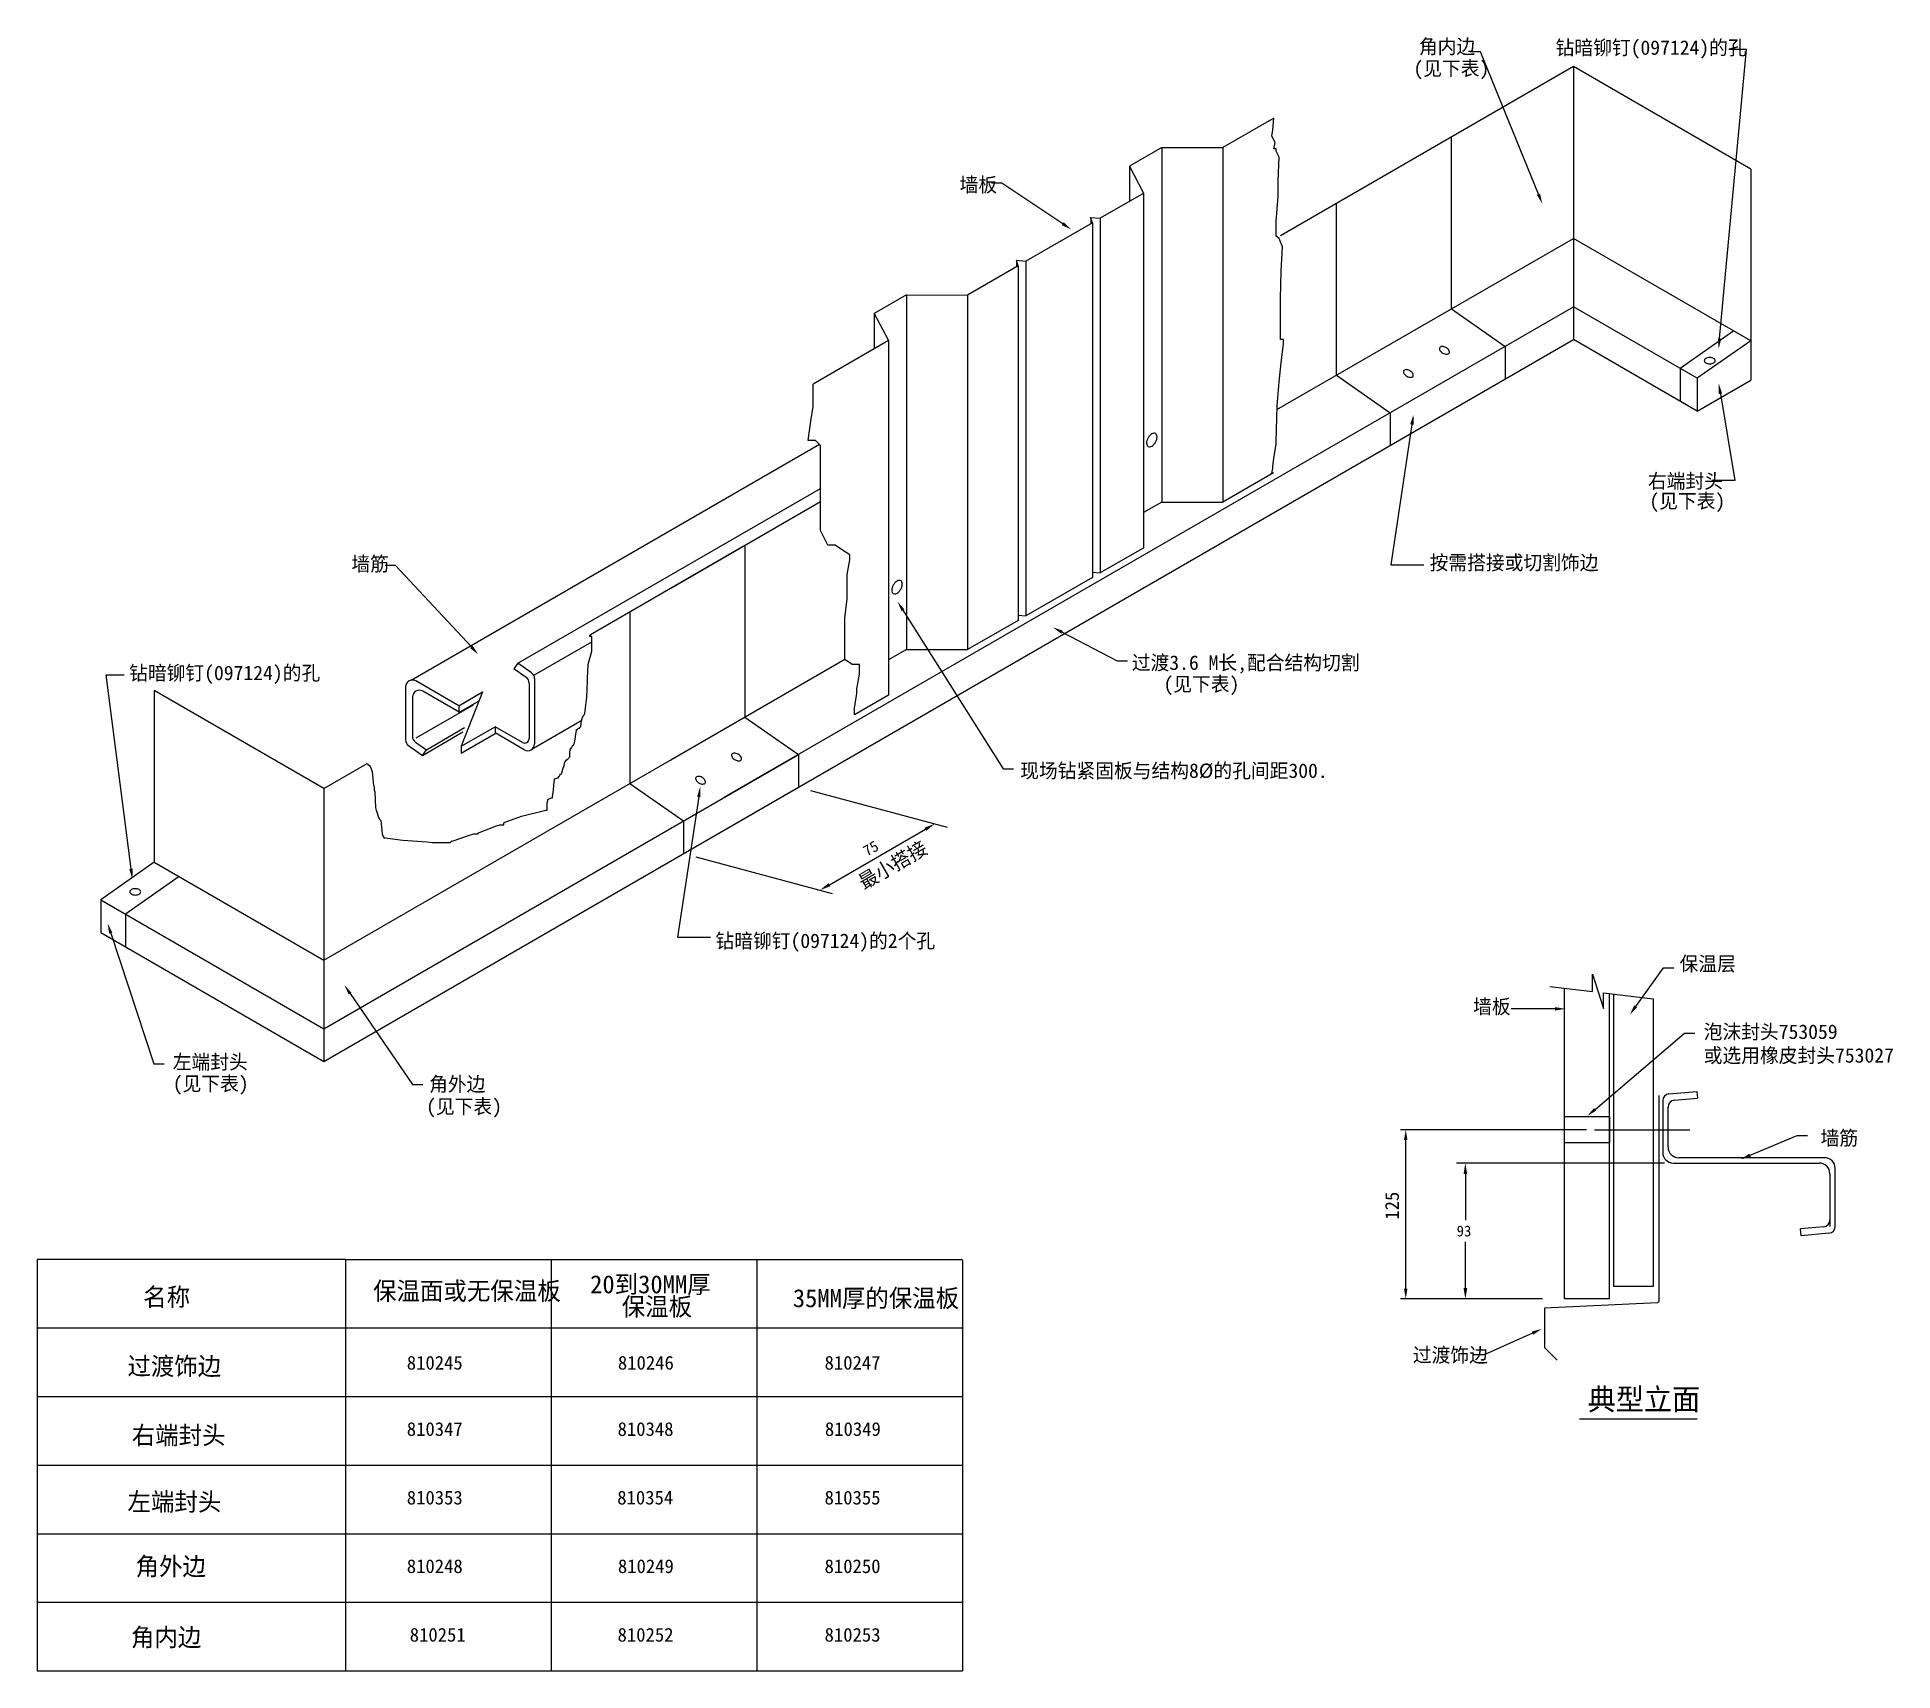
# Model space of a CAD drawing. Header units: metres. Extents: x 178 to 693, y 134 to 586.
import ezdxf

# ---------------------------------------------------------------- set-up
doc = ezdxf.new("R2010")
doc.units = ezdxf.units.M
doc.layers.add('ENGLISH', color=2, linetype='Continuous')

msp = doc.modelspace()

# ---------------------------------------------------------------- linework, layer by layer
for p, q in [((578.26, 582.38), (575.41, 582.38)), ((594.31, 542.93), (578.26, 582.38)), ((644.52, 502.92), (652.01, 583.04)), ((652.01, 583.04), (647.53, 583.04)), ((604.02, 578.28), (522.77, 531.37)), ((604.02, 578.28), (604.02, 502.66)), ((653.16, 549.91), (604.02, 578.27)), ((520.96, 564.02), (506.86, 555.87)), ((489.9, 555.88), (480.95, 550.71)), ((489.9, 555.88), (506.86, 555.87)), ((489.9, 555.88), (489.9, 457.65)), ((506.86, 555.87), (506.86, 457.64)), ((570.22, 511.18), (570.22, 558.77)), ((480.95, 550.71), (480.95, 540.92)), ((480.95, 550.71), (484.88, 543.19)), ((445.56, 545.99), (442.71, 545.99)), ((462.44, 534.75), (445.56, 545.99)), ((653.16, 549.91), (653.16, 491.43)), ((484.94, 543.22), (472.86, 536.25)), ((484.88, 543.19), (484.88, 444.96)), ((538.37, 492.79), (538.37, 540.38)), ((470.66, 534.97), (470.19, 536.52)), ((470.19, 536.52), (472.86, 536.25)), ((470.21, 536.51), (470.21, 534.72)), ((472.86, 536.25), (472.86, 438.02)), ((470.66, 534.97), (452.25, 524.35)), ((470.66, 534.97), (470.66, 436.74)), ((521.83, 483.24), (604.02, 530.69)), ((653.16, 502.31), (604.02, 530.69)), ((450.05, 523.08), (436.07, 515)), ((449.6, 524.61), (449.6, 522.82)), ((449.6, 524.61), (452.25, 524.35)), ((450.05, 523.08), (449.6, 524.61)), ((450.05, 523.08), (450.05, 424.85)), ((452.25, 524.35), (452.25, 426.12)), ((419.11, 515.01), (410.16, 509.84)), ((419.11, 515.01), (419.11, 416.78)), ((419.11, 515.01), (436.07, 515)), ((436.07, 515), (436.07, 416.77)), ((368.63, 375.83), (604.02, 511.72)), ((410.16, 509.84), (410.16, 500.05)), ((410.16, 509.84), (414.16, 502.36)), ((570.22, 511.18), (585.06, 500.78)), ((638.32, 491.92), (604.02, 511.72)), ((648.46, 505.03), (633.61, 494.64)), ((368.63, 366.76), (604.02, 502.66)), ((414.16, 502.36), (393.26, 490.29)), ((414.16, 502.36), (414.16, 404.13)), ((585.06, 500.78), (585.06, 491.72)), ((638.32, 482.86), (604.02, 502.66)), ((653.16, 502.31), (638.32, 491.92)), ((633.61, 494.64), (633.61, 485.58)), ((538.37, 492.79), (553.22, 482.4)), ((638.32, 491.92), (638.32, 482.86)), ((638.32, 482.86), (653.16, 491.43)), ((644.76, 487.66), (648.73, 463.62)), ((553.22, 482.4), (553.22, 473.34)), ((559.24, 479.12), (553.36, 440.24)), ((281.79, 408.29), (394.98, 473.64)), ((520.84, 465.72), (506.86, 457.64)), ((648.73, 463.62), (642.42, 463.62)), ((311.38, 413), (395.32, 461.43)), ((353.79, 433.81), (395.32, 457.79)), ((489.9, 457.65), (484.88, 454.75)), ((489.9, 457.65), (506.86, 457.64)), ((331.52, 420.96), (374.31, 445.66)), ((374.31, 445.66), (374.31, 398.07)), ((484.94, 444.99), (472.86, 438.02)), ((277.46, 440.09), (274.61, 440.09)), ((298.52, 417.5), (277.46, 440.09)), ((470.66, 438.24), (472.86, 438.02)), ((553.36, 440.24), (562.52, 440.24)), ((470.66, 436.74), (452.25, 426.12)), ((342.49, 427.29), (342.49, 379.7)), ((418.17, 427.65), (445.91, 383.7)), ((450.05, 424.85), (436.07, 416.77)), ((450.05, 426.33), (452.25, 426.12)), ((316.04, 409.73), (331.88, 418.87)), ((419.11, 416.78), (414.16, 413.92)), ((419.11, 416.78), (436.07, 416.77)), ((462.27, 421.58), (477.58, 413.62)), ((311.38, 413), (310.29, 411.45)), ((315.23, 410.3), (311.38, 413)), ((353.79, 386.22), (402.04, 414.08)), ((477.58, 413.62), (480.43, 413.62)), ((197.27, 409.81), (202.31, 409.81)), ((204.19, 356), (197.27, 409.81)), ((280.29, 406.43), (280.29, 391.71)), ((295.02, 401.22), (283.14, 408.07)), ((313.73, 409.04), (310.29, 411.45)), ((314.54, 407.48), (314.54, 392.12)), ((316.04, 408.74), (316.04, 390.63)), ((257.62, 378.29), (210.63, 405.42)), ((210.63, 405.42), (210.63, 357.83)), ((282.19, 403.59), (282.19, 392.7)), ((283.26, 392.31), (299.15, 401.48)), ((295.16, 399.4), (285.04, 405.24)), ((295.02, 401.22), (301.6, 405.02)), ((295.02, 399.32), (300.64, 402.56)), ((301.6, 405.02), (295.7, 389.98)), ((414.16, 404.13), (404.75, 398.69)), ((257.62, 330.7), (374.31, 398.07)), ((295.02, 401.22), (295.02, 399.32)), ((315.71, 389.45), (329.13, 397.19)), ((374.31, 398.07), (389.16, 387.68)), ((283, 391.14), (286.05, 389.01)), ((284.96, 387.45), (296.13, 393.93)), ((286.05, 389.01), (296.6, 395.13)), ((295.7, 389.98), (305.09, 395.4)), ((295.7, 388.08), (305.09, 393.5)), ((312.66, 391.03), (305.09, 395.4)), ((305.09, 395.4), (305.09, 393.5)), ((313.19, 388.98), (305.09, 393.66)), ((257.62, 311.73), (389.16, 387.68)), ((281.1, 390.15), (284.96, 387.45)), ((284.96, 387.45), (286.05, 389.01)), ((295.7, 389.98), (295.7, 388.08)), ((389.16, 387.68), (389.16, 378.61)), ((257.62, 378.29), (269.61, 385.21)), ((445.91, 383.7), (448.76, 383.7)), ((257.62, 302.67), (389.16, 378.61)), ((257.62, 378.29), (257.62, 302.67)), ((342.49, 379.7), (357.34, 369.31)), ((361.55, 375.95), (355.67, 337.06)), ((392.57, 377.7), (430.39, 367.57)), ((357.34, 369.31), (357.34, 360.24)), ((397.76, 351.61), (424.38, 366.98)), ((210.63, 357.83), (195.78, 347.44)), ((210.63, 357.83), (257.62, 330.7)), ((360.76, 359.33), (398.57, 349.2)), ((217.51, 353.86), (202.66, 343.47)), ((195.78, 347.44), (195.78, 338.37)), ((195.78, 347.44), (257.62, 311.73)), ((202.66, 343.47), (202.66, 334.4)), ((195.78, 338.37), (257.62, 302.67)), ((198.58, 338.19), (210.51, 302.02)), ((355.67, 337.06), (364.83, 337.06)), ((609.29, 321.99), (609.29, 326.85)), ((609.29, 326.85), (612.32, 317.32)), ((621.28, 317.9), (628.96, 328.54)), ((628.96, 328.54), (631.81, 328.54)), ((264.93, 321.43), (282.22, 296.3)), ((597.5, 323.38), (609.29, 321.99)), ((601.54, 236.85), (601.54, 322.9)), ((612.32, 317.32), (612.32, 321.63)), ((612.32, 321.63), (626.07, 320.01)), ((614.05, 236.85), (614.05, 321.42)), ((615.25, 240.27), (615.25, 321.28)), ((626.07, 320.01), (626.07, 240.27)), ((598.9, 317.23), (586.76, 317.23)), ((610.03, 289.38), (634.8, 310.51)), ((634.8, 310.51), (637.65, 310.51)), ((210.51, 302.02), (213.36, 302.02)), ((282.22, 296.3), (285.07, 296.3)), ((630.49, 293.67), (638.22, 294.35)), ((638.22, 294.35), (638.39, 292.45)), ((628.76, 291.78), (628.76, 277.45)), ((630.24, 278.94), (630.24, 290)), ((631.98, 291.89), (638.39, 292.45)), ((607.66, 283.74), (556.1, 283.74)), ((609.87, 283.74), (636.32, 283.74)), ((557.52, 239.7), (557.52, 280.89)), ((652.98, 276.65), (666, 282.16)), ((666, 282.16), (668.85, 282.16)), ((629.23, 274.48), (571.56, 274.48)), ((631.73, 274.48), (672.12, 274.48)), ((673.6, 275.97), (633.21, 275.97)), ((676.57, 256.94), (676.57, 273)), ((574.06, 271.48), (574.06, 258.67)), ((675.09, 271.52), (675.09, 256.94)), ((574.06, 239.85), (574.06, 252.67)), ((673.35, 256.82), (666.94, 256.26)), ((667.11, 254.37), (666.94, 256.26)), ((674.84, 255.04), (667.11, 254.37)), ((178.15, 247.81), (178.15, 133.8)), ((263.65, 247.81), (263.65, 133.8)), ((263.65, 247.8), (434.65, 247.8)), ((320.65, 247.8), (320.65, 133.8)), ((377.65, 247.8), (377.65, 133.8)), ((434.65, 247.49), (434.65, 133.8)), ((595.44, 236.85), (556.1, 236.85)), ((595, 236.85), (571.56, 236.85)), ((614.05, 236.85), (601.54, 236.85)), ((626.07, 240.27), (615.25, 240.27)), ((178.15, 228.8), (434.65, 228.8)), ((592.64, 227.38), (579.27, 221.33)), ((579.27, 221.33), (576.42, 221.33)), ((178.15, 209.8), (434.65, 209.8)), ((178.15, 190.8), (434.65, 190.8)), ((178.15, 171.8), (434.65, 171.8)), ((178.15, 152.8), (434.65, 152.8)), ((178.15, 133.8), (434.65, 133.8))]:
    msp.add_line(p, q)
for points in [[(519.95, 465.2), (520.14, 465.58), (520.4, 465.58), (520.7, 467.05), (520.7, 467.61), (521, 469.67), (521.3, 471.99), (521.57, 473.76), (521.57, 474.35), (521.87, 484.26), (522.47, 490.97), (523.03, 496.24), (523.63, 501.48), (523.63, 502.65), (522.77, 502.65), (522.77, 514.04), (523.03, 521.64), (523.33, 528.34), (522.47, 530.67), (521.57, 531.26), (521.57, 535.35), (522.17, 542.35), (522.17, 546.74), (522.47, 553.15), (521.57, 554.89), (521.57, 555.48), (521, 555.48), (521.3, 557.24), (520.4, 558.98), (520.7, 560.74), (520.96, 564.02)], [(404.75, 398.69), (404.75, 400.49), (405.4, 404.55), (405.4, 405.87), (406.1, 409.94), (406.1, 412.61), (404.05, 412.61), (402.04, 413.97), (402.04, 425.43), (402.69, 430.82), (402.69, 437.56), (403.39, 441.62), (403.39, 442.98), (401.39, 444.3), (399.33, 445.65), (397.33, 445.65), (395.32, 449.72), (395.32, 473.31), (393.96, 474.66), (391.91, 474.66), (392.61, 480.05), (393.26, 484.08), (393.26, 490.29)], [(269.7, 385.16), (269.7, 384.99), (269.84, 384.99), (269.84, 384.83), (270.02, 384.83), (270.2, 384.67), (270.35, 384.67), (270.35, 384.48), (270.71, 383.82), (270.71, 383.63), (270.86, 383.47), (271.04, 382.96), (271.4, 379.06), (271.55, 378.74), (271.55, 377.87), (271.73, 377.38), (271.91, 372.97), (272.05, 372.62), (272.05, 372.46), (272.23, 372.13), (272.56, 370.93), (272.74, 370.25), (272.92, 369.93), (273.07, 369.74), (273.43, 369.41), (273.76, 365.68), (273.94, 365.17), (274.09, 364.84), (274.26, 364.84), (274.26, 364.65), (274.59, 364.65), (279.52, 364), (286.3, 363.48), (287.65, 363.32), (292.72, 363.32), (292.9, 363.64), (293.23, 363.64), (297.98, 365.33), (299.17, 365.68), (300.37, 365.68), (300.37, 366.01), (300.52, 366.01), (305.45, 367.89), (306.46, 368.21), (307.48, 368.21), (307.48, 368.57), (307.66, 368.89), (312.38, 370.6), (319.16, 372.29), (319.51, 372.29), (319.51, 374.33), (319.84, 375.34), (320.86, 375.67), (321.04, 375.67), (321.04, 376.02), (321.19, 377.03), (321.55, 380.94), (322.56, 381.27), (322.71, 381.27), (322.71, 381.62), (322.89, 381.62), (323.07, 381.95), (323.22, 382.28), (323.4, 382.28), (323.58, 382.63), (323.91, 383.63), (324.26, 384.67), (324.41, 385.67), (324.59, 385.67), (324.59, 386.03), (324.77, 386.03), (324.92, 386.35), (325.28, 386.35), (325.43, 386.68), (325.79, 387.03), (325.79, 388.04), (325.94, 389.24), (326.12, 389.24), (326.29, 389.56), (326.44, 389.92), (326.62, 390.24), (326.8, 390.24), (326.95, 390.59), (327.13, 390.92), (327.31, 391.95), (327.46, 393.29), (327.64, 394.32), (327.64, 394.65), (327.97, 394.65), (328.15, 395), (328.47, 395), (328.65, 395.33), (328.83, 395.33), (328.98, 396.36), (329.16, 397.37), (329.49, 398.38), (329.85, 398.73), (330, 399.06), (330.18, 400.58), (330.51, 403.62), (330.69, 408.03), (330.69, 408.71), (330.86, 412.62), (331.88, 416.35), (331.88, 420.4), (331.37, 420.4), (331.37, 420.76), (331.52, 420.76), (331.52, 420.96)]]:
    msp.add_lwpolyline(points)
for points in [[(568.68, 500.43, 0.06), (568.12, 500.67, 0.07), (567.63, 500.74, 0.11), (567.17, 500.64, 0.16), (566.94, 500.42, 0.16), (566.87, 500.11, 0.11), (567.02, 499.66, 0.07), (567.33, 499.27, 0.06), (567.82, 498.91, 0.06), (568.38, 498.67, 0.07), (568.87, 498.6, 0.11), (569.33, 498.7, 0.16), (569.56, 498.92, 0.16), (569.63, 499.23, 0.11), (569.48, 499.68, 0.07), (569.17, 500.06, 0.06)], [(558.69, 494.01, 0.06), (558.12, 494.25, 0.07), (557.63, 494.32, 0.11), (557.18, 494.22, 0.16), (556.94, 494, 0.16), (556.88, 493.69, 0.11), (557.02, 493.25, 0.07), (557.33, 492.86, 0.06), (557.82, 492.49, 0.06), (558.38, 492.25, 0.07), (558.88, 492.19, 0.11), (559.33, 492.29, 0.16), (559.57, 492.5, 0.16), (559.63, 492.82, 0.11), (559.49, 493.26, 0.07), (559.18, 493.65, 0.06)], [(641.79, 497.68, 0.06), (641.18, 497.61, 0.07), (640.72, 497.43, 0.11), (640.37, 497.11, 0.16), (640.28, 496.81, 0.16), (640.37, 496.5, 0.11), (640.72, 496.19, 0.07), (641.18, 496.01, 0.06), (641.79, 495.94, 0.06), (642.4, 496.01, 0.07), (642.86, 496.19, 0.11), (643.2, 496.5, 0.16), (643.3, 496.81, 0.16), (643.2, 497.11, 0.11), (642.86, 497.43, 0.07), (642.4, 497.61, 0.06)], [(486.11, 475.42, 0.06), (485.78, 474.66, 0.07), (485.68, 473.99, 0.11), (485.82, 473.38, 0.16), (486.11, 473.06, 0.16), (486.53, 472.96, 0.11), (487.14, 473.16, 0.07), (487.67, 473.58, 0.06), (488.16, 474.24, 0.06), (488.49, 475, 0.07), (488.59, 475.67, 0.11), (488.45, 476.29, 0.16), (488.16, 476.61, 0.16), (487.74, 476.7, 0.11), (487.14, 476.51, 0.07), (486.61, 476.09, 0.06)], [(415.49, 434.65, 0.06), (415.16, 433.89, 0.07), (415.06, 433.22, 0.11), (415.2, 432.6, 0.16), (415.49, 432.28, 0.16), (415.91, 432.19, 0.11), (416.51, 432.38, 0.07), (417.04, 432.8, 0.06), (417.54, 433.47, 0.06), (417.87, 434.23, 0.07), (417.96, 434.9, 0.11), (417.83, 435.51, 0.16), (417.54, 435.84, 0.16), (417.11, 435.93, 0.11), (416.51, 435.73, 0.07), (415.98, 435.32, 0.06)], [(372.47, 387.74, 0.06), (371.91, 387.98, 0.07), (371.42, 388.05, 0.11), (370.97, 387.95, 0.16), (370.73, 387.74, 0.16), (370.66, 387.42, 0.11), (370.81, 386.98, 0.07), (371.12, 386.59, 0.06), (371.61, 386.23, 0.06), (372.17, 385.99, 0.07), (372.66, 385.92, 0.11), (373.12, 386.02, 0.16), (373.35, 386.24, 0.16), (373.42, 386.55, 0.11), (373.28, 386.99, 0.07), (372.97, 387.38, 0.06)], [(362.48, 381.33, 0.06), (361.92, 381.57, 0.07), (361.42, 381.63, 0.11), (360.97, 381.53, 0.16), (360.73, 381.32, 0.16), (360.67, 381, 0.11), (360.81, 380.56, 0.07), (361.12, 380.17, 0.06), (361.61, 379.81, 0.06), (362.18, 379.57, 0.07), (362.67, 379.5, 0.11), (363.12, 379.6, 0.16), (363.36, 379.82, 0.16), (363.42, 380.13, 0.11), (363.28, 380.57, 0.07), (362.97, 380.96, 0.06)], [(205.36, 350.5, 0.06), (204.75, 350.43, 0.07), (204.29, 350.25, 0.11), (203.95, 349.94, 0.16), (203.85, 349.63, 0.16), (203.95, 349.33, 0.11), (204.29, 349.01, 0.07), (204.75, 348.83, 0.06), (205.36, 348.76, 0.06), (205.97, 348.83, 0.07), (206.43, 349.01, 0.11), (206.77, 349.33, 0.16), (206.87, 349.63, 0.16), (206.77, 349.94, 0.11), (206.43, 350.25, 0.07), (205.97, 350.43, 0.06)]]:
    msp.add_lwpolyline(points, format="xyb", close=True)
for points in [[(627.73, 293.18), (627.73, 236.25, -0.4), (627.29, 235.77), (595.99, 234.25), (595.99, 223.36, 0.01), (595.99, 223.35)], [(595.99, 223.47, 0.13), (596.11, 223.27), (599.5, 219.88)]]:
    msp.add_lwpolyline(points, format="xyb")
msp.add_lwpolyline([(601.54, 287.4), (614.05, 287.4), (614.05, 280.08), (601.54, 280.08)], close=True)
for centre, radius, start, end in [((282.19, 406.43), 1.9, 60, 180), ((312.64, 407.48), 1.9, 0, 55), ((314.14, 408.74), 1.9, 0, 55), ((284.09, 403.59), 1.9, 60, 180), ((282.19, 391.71), 1.9, 180, 235), ((284.09, 392.7), 1.9, 180, 235), ((313.29, 392.12), 1.25, 240, 0), ((314.14, 390.63), 1.9, 240, 0), ((630.66, 291.78), 1.9, 95, 180), ((632.14, 290), 1.9, 95, 180), ((633.21, 278.94), 2.97, 180, 270), ((631.73, 277.45), 2.97, 180, 270), ((672.12, 271.52), 2.97, 0, 90), ((673.6, 273), 2.97, 0, 90), ((673.19, 258.71), 1.9, 275, 0), ((674.67, 256.94), 1.9, 275, 0)]:
    msp.add_arc(centre, radius, start, end)
for points in [[(594.75, 543.11), (593.87, 542.75), (595.38, 540.29)], [(462.71, 535.14), (462.18, 534.35), (464.81, 533.17)], [(645, 502.88), (644.05, 502.97), (644.27, 500.08)], [(644.29, 487.58), (645.22, 487.73), (644.29, 490.47)], [(558.77, 479.2), (559.71, 479.05), (559.67, 481.94)], [(417.77, 427.4), (418.57, 427.91), (416.65, 430.06)], [(462.05, 421.16), (462.49, 422), (459.74, 422.9)], [(298.86, 417.82), (298.17, 417.17), (300.46, 415.41)], [(361.08, 376.02), (362.02, 375.88), (361.98, 378.77)], [(424.13, 367.41), (424.63, 366.55), (426.98, 368.48)], [(204.66, 356.06), (203.72, 355.93), (204.55, 353.17)], [(397.51, 352.04), (398.01, 351.18), (395.16, 350.11)], [(198.13, 338.04), (199.03, 338.34), (197.69, 340.89)], [(264.54, 321.16), (265.32, 321.7), (263.32, 323.77)], [(598.9, 317.7), (598.9, 316.75), (601.75, 317.23)], [(621.67, 317.62), (620.9, 318.18), (619.62, 315.59)], [(610.33, 289.02), (609.72, 289.74), (607.86, 287.53)], [(557.05, 280.89), (558, 280.89), (557.52, 283.74)], [(573.56, 271.48), (574.56, 271.48), (574.06, 274.48)], [(653.16, 276.21), (652.79, 277.09), (650.35, 275.54)], [(557.05, 239.7), (558, 239.7), (557.52, 236.85)], [(573.56, 239.85), (574.56, 239.85), (574.06, 236.85)], [(592.45, 227.81), (592.84, 226.94), (595.24, 228.55)]]:
    msp.add_solid(points)
at = {"layer": 'ENGLISH'}
for p, q in [((263.65, 247.8), (178.15, 247.81)), ((605.68, 203.61), (638.28, 203.61))]:
    msp.add_line(p, q, dxfattribs=at)

# ---------------------------------------------------------------- texts
for s, height, rotation, p in [('最小搭接', 4, 30, (407.31, 350.16)), ('75', 3, 30, (408.22, 359.38)), ('125', 3.8, 90, (555.62, 258.81))]:
    msp.add_text(s, height=height, rotation=rotation).set_placement(p)
for s, height, p in [('93', 3, (571.64, 254.17)), ('810245', 3.8, (280.62, 217.27)), ('810246', 3.8, (339.14, 217.27)), ('810247', 3.8, (396.43, 217.27)), ('810347', 3.8, (280.62, 198.9)), ('810348', 3.8, (339.05, 198.9)), ('810349', 3.8, (396.52, 198.9)), ('810353', 3.8, (280.62, 179.9)), ('810354', 3.8, (338.96, 179.9)), ('810355', 3.8, (396.43, 179.9)), ('810248', 3.8, (280.62, 160.9)), ('810249', 3.8, (339.14, 160.9)), ('810250', 3.8, (396.43, 160.9)), ('810251', 3.8, (281.44, 141.9)), ('810252', 3.8, (339.05, 141.9)), ('810253', 3.8, (396.43, 141.9))]:
    msp.add_text(s, height=height).set_placement(p)
for s, height, p in [('角内边', 4, (561.17, 581.85)), ('钻暗铆钉(097124)的孔', 4, (599.07, 581.55)), ('(见下表)', 4, (559.65, 575.79)), ('墙板', 4, (433.86, 543.55)), ('右端封头', 4, (624.66, 461.46)), ('(见下表)', 4, (625.05, 455.93)), ('墙筋', 4, (265.27, 438.52)), ('按需搭接或切割饰边', 4, (564.15, 438.85)), ('钻暗铆钉(097124)的孔', 4, (203.65, 408.29)), ('过渡3.6 M长,配合结构切割', 4, (481.6, 411.14)), ('(见下表)', 4, (490.37, 405.21)), ('现场钻紧固板与结构8%%C的孔间距300.', 4, (450.65, 381.21)), ('钻暗铆钉(097124)的2个孔', 4, (366.19, 334.08)), ('保温层', 4, (633.44, 327.72)), ('墙板', 4, (576.2, 315.86)), ('泡沫封头753059', 4, (640.12, 308.89)), ('左端封头', 4, (215.75, 300.52)), ('或选用橡皮封头753027', 4, (640.12, 302.32)), ('(见下表)', 4, (215.75, 294.52)), ('角外边', 4, (286.82, 294.38)), ('(见下表)', 4, (285.98, 288.19)), ('墙筋', 4, (672.52, 279.44)), ('保温面或无保温板', 5, (271.29, 236.57)), ('20到30MM厚', 5, (331.44, 238.41)), ('名称', 5, (207.56, 234.91)), ('保温板', 5, (340.21, 232.23)), ('35MM厚的保温板', 5, (387.63, 234.56)), ('过渡饰边', 5, (203.18, 215.73)), ('过渡饰边', 4, (559.5, 219.31)), ('典型立面', 6, (607.95, 206.04)), ('右端封头', 5, (204.38, 196.59)), ('左端封头', 5, (203.2, 178.16)), ('角外边', 5, (205.45, 160.26)), ('角内边', 5, (204.16, 140.61))]:
    msp.add_text(s, height=height, dxfattribs=at).set_placement(p)

doc.saveas('drawing.dxf')
